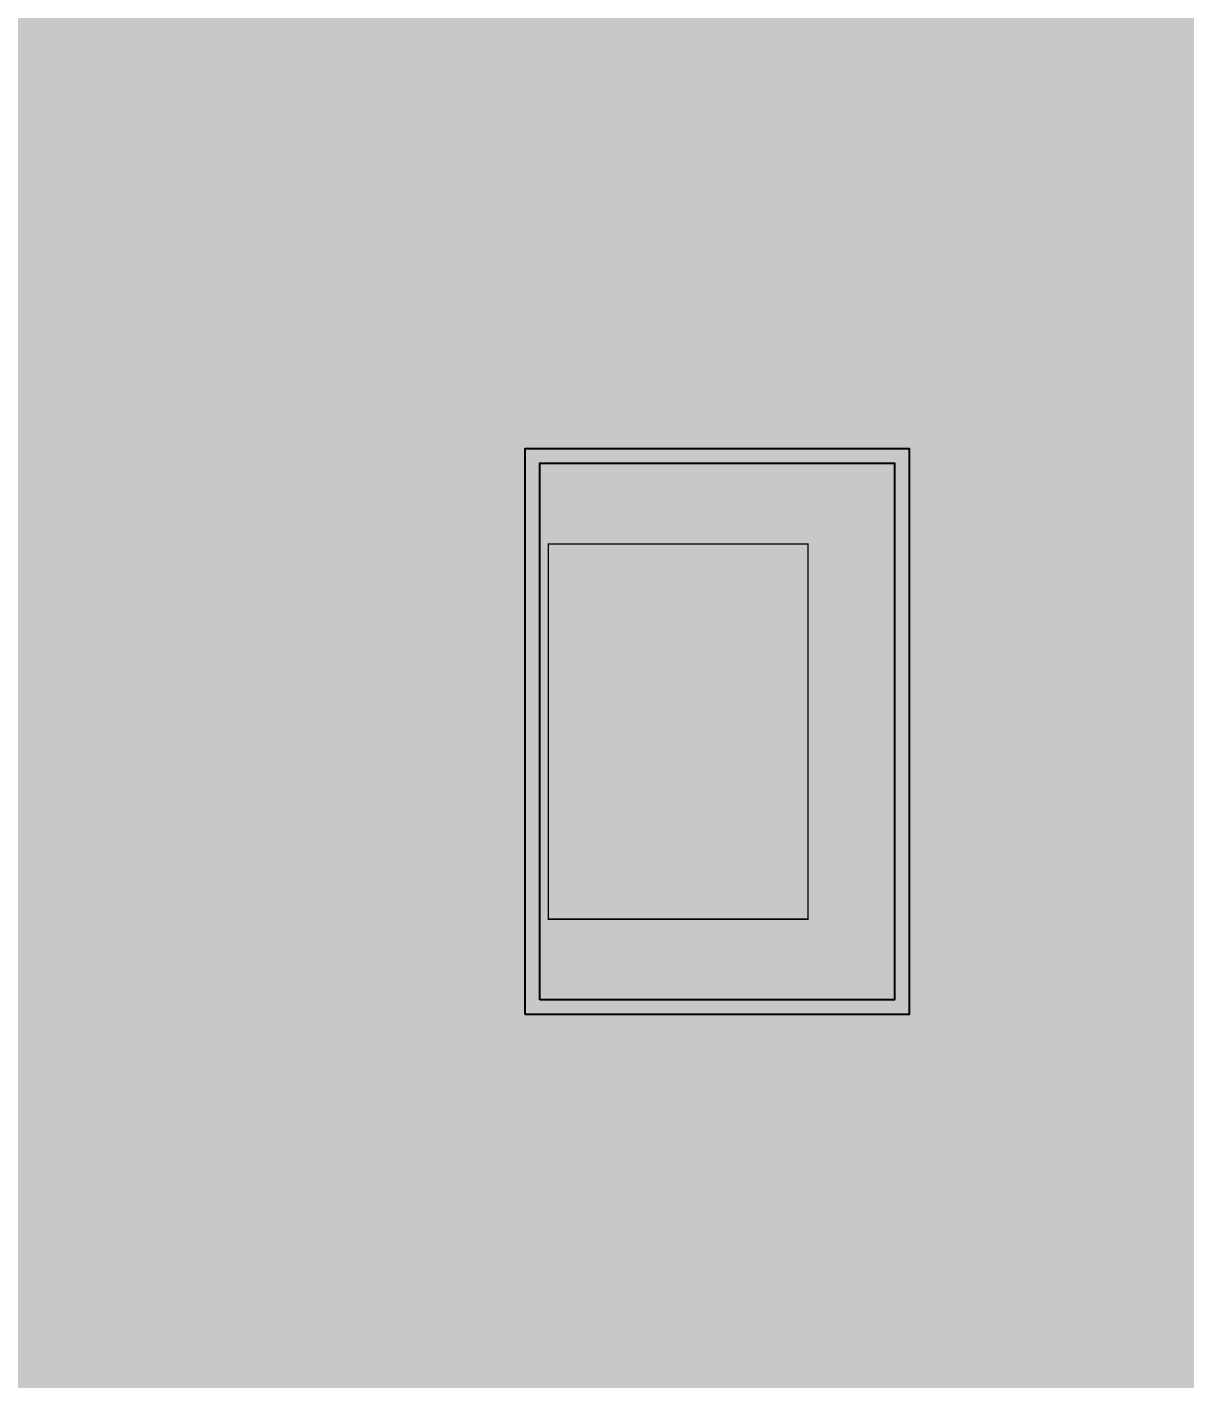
# Model space of a CAD drawing. Header units: millimetres. Extents: x -14.5 to 40, y -68.1 to 8.1.
# Drawn here: x 16.818 to 20.831, y -29.749 to -25.063 of the extents above; entities that cross this region are included whole.
import ezdxf

# ---------------------------------------------------------------- set-up
doc = ezdxf.new("R2010")
doc.units = ezdxf.units.MM
doc.header["$MEASUREMENT"] = 0
for name, color, linetype, true_color in [('Bottom-Layer', 7, 'Continuous', 0x0000ff), ('Bottom-Silkscreen-Layer', 7, 'Continuous', 0x66cc33), ('Component-Marking-Layer', 7, 'Continuous', 0x66ffcc), ('Component-Shape-Layer', 7, 'Continuous', 0x00cccc), ('Pin-Soldering-Layer', 7, 'Continuous', 0xcc9999), ('Top-Layer', 7, 'Continuous', 0xff0000), ('Top-Paste-Mask-Layer', 7, 'Continuous', 0x808080), ('Top-Silkscreen-Layer', 7, 'Continuous', 0xffff00), ('Top-Solder-Mask-Layer', 7, 'Continuous', 0x800080)]:
    doc.layers.add(name, color=color, linetype=linetype, true_color=true_color)

msp = doc.modelspace()

# ---------------------------------------------------------------- hatches: boundary and pattern name
at = {"layer": 'Bottom-Layer'}
msp.add_hatch(color=256, dxfattribs=at).paths.add_polyline_path([(0.7805, -0.4554), (20.5211, -0.4554), (20.2784, -0.6748), (20.1814, -0.9872), (20.2571, -1.3054), (20.4845, -1.5406), (20.8001, -1.6271), (21.1156, -1.5406), (21.343, -1.3054), (21.4187, -0.9872), (21.3217, -0.6748), (21.079, -0.4554), (39.1196, -0.4554), (39.3816, -0.6185), (39.5447, -0.8805), (39.5447, -6.2513), (38.7464, -5.4529), (38.6973, -5.4109), (38.6423, -5.3769), (38.9458, -5.0873), (39.1275, -4.7092), (39.1641, -4.2913), (39.0508, -3.8874), (38.8022, -3.5495), (38.4503, -3.3211), (38.0405, -3.2317), (37.6254, -3.2926), (37.2586, -3.4962), (36.9873, -3.8161), (36.8464, -4.2112), (36.854, -4.6306), (37.0092, -5.0204), (37.292, -5.3302), (34.9527, -5.3302), (35.2942, -5.0531), (35.5092, -4.6694), (35.5672, -4.2335), (35.4601, -3.8069), (35.2029, -3.4502), (34.832, -3.2137), (34.4001, -3.131), (33.9681, -3.2137), (33.5973, -3.4502), (33.3401, -3.8069), (33.2329, -4.2335), (33.2909, -4.6694), (33.5059, -5.0531), (33.8475, -5.3302), (33.7125, -5.3302), (33.435, -5.1532), (33.106, -5.1421), (32.8171, -5.2998), (32.6487, -5.5825), (32.6475, -5.9117), (32.814, -6.1956), (33.1017, -6.3554), (33.4307, -6.3466), (33.2691, -6.7042), (33.2349, -7.0952), (33.3321, -7.4754), (31.3336, -9.4739), (25.6112, -9.4739), (25.455, -9.1728), (25.1643, -8.998), (24.8252, -9.001), (24.5377, -9.181), (22.1737, -9.181), (14.6234, -1.6307), (14.5668, -1.3388), (14.3816, -1.1062), (14.1098, -0.9857), (13.8131, -1.0047), (13.5588, -1.1588), (13.4047, -1.413), (13.3858, -1.7097), (13.5063, -1.9816), (13.7389, -2.1668), (14.0308, -2.2233), (18.8648, -7.0573), (18.5727, -7.1098), (18.3385, -7.2921), (18.2162, -7.5625), (18.2338, -7.8588), (18.3872, -8.1128), (18.6412, -8.2662), (18.9375, -8.2838), (19.2079, -8.1615), (19.3902, -7.9273), (19.4427, -7.6352), (21.6813, -9.8739), (20.1666, -9.8739), (20.1234, -9.8307), (20.0457, -9.4972), (19.8037, -9.2548), (19.4703, -9.1767), (19.1459, -9.2862), (18.9281, -9.5505), (18.8826, -9.8899), (15.1963, -6.2037), (15.0604, -6.1129), (14.9, -6.081), (14.3625, -6.081), (14.1161, -5.9146), (13.8206, -5.881), (13.5432, -5.988), (13.3468, -6.2113), (13.276, -6.5), (13.3468, -6.7888), (13.5432, -7.012), (13.8206, -7.119), (14.1161, -7.0855), (14.3625, -6.9191), (14.7265, -6.9191), (16.8748, -9.0674), (16.6484, -9.3081), (16.5767, -9.6307), (15.0264, -11.181), (11.4624, -11.181), (11.1858, -11.0043), (10.8578, -10.9924), (10.5691, -11.1487), (10.5691, -7.1562), (10.6223, -6.853), (10.5241, -6.5612), (10.2984, -6.3519), (10, -6.276), (9.7017, -6.3519), (9.476, -6.5612), (9.3778, -6.853), (9.431, -7.1562), (9.431, -15.4), (9.4743, -15.6178), (9.5977, -15.8024), (10.1763, -16.381), (8.0624, -16.381), (7.816, -16.2146), (7.5206, -16.1811), (7.2432, -16.2881), (7.0468, -16.5113), (6.976, -16.8), (7.0468, -17.0888), (7.2432, -17.312), (7.5206, -17.419), (7.816, -17.3855), (8.0624, -17.2191), (10.0058, -17.2191), (9.8784, -17.5455), (9.947, -17.8891), (10.19, -18.1416), (10.5307, -18.2233), (11.4037, -19.0964), (11.5397, -19.1872), (11.7, -19.2191), (13.5, -19.2191), (13.6604, -19.1872), (13.7963, -19.0964), (19.8693, -13.0233), (20.1126, -12.9868), (20.3228, -12.859), (20.4674, -12.66), (30.681, -22.8736), (30.681, -39.9157), (30.4052, -40.1198), (30.279, -40.4389), (30.3406, -40.7764), (30.5713, -41.0304), (30.9014, -41.1241), (31.2311, -41.029), (31.2311, -57.0876), (31.0647, -57.3339), (31.0312, -57.6294), (31.1381, -57.9068), (31.3614, -58.1032), (31.6501, -58.174), (31.9389, -58.1032), (32.1621, -57.9068), (32.2691, -57.6294), (32.2356, -57.3339), (32.0692, -57.0876), (32.0692, -54.6609), (33.7268, -56.3186), (33.7838, -56.6114), (33.9702, -56.8443), (34.2433, -56.9641), (33.8844, -57.3231), (33.5477, -57.226), (33.2118, -57.3256), (32.9825, -57.5906), (32.9321, -57.9374), (33.0766, -58.2566), (33.3704, -58.4476), (33.7208, -58.4502), (34.0173, -58.2636), (34.1411, -58.223), (34.2464, -58.1463), (36.2464, -56.1463), (36.3372, -56.0104), (36.3691, -55.85), (36.3691, -54.05), (36.3372, -53.8896), (36.2464, -53.7537), (33.6191, -51.1265), (33.6191, -18.7585), (33.6693, -18.7664), (33.7201, -18.7691), (34.8811, -18.7691), (34.8811, -49.0376), (34.7146, -49.284), (34.6811, -49.5794), (34.7881, -49.8568), (35.0113, -50.0533), (35.3001, -50.1241), (35.5889, -50.0533), (35.8121, -49.8568), (35.9191, -49.5794), (35.8856, -49.284), (35.7191, -49.0376), (35.7191, -18.8736), (36.9317, -17.661), (37.0006, -18.0971), (37.2262, -18.4766), (37.5765, -18.7453), (38.0015, -18.8649), (38.4405, -18.8184), (38.831, -18.6124), (38.831, -44.9557), (38.5841, -44.8091), (38.2976, -44.7896), (38.0331, -44.9016), (37.8477, -45.1208), (37.7811, -45.4001), (37.8477, -45.6794), (38.0331, -45.8987), (38.2976, -46.0106), (38.5841, -45.9912), (38.831, -45.8446), (38.831, -49.5757), (38.4807, -49.926), (38.1888, -49.9825), (37.9562, -50.1677), (37.8357, -50.4395), (37.8547, -50.7362), (38.0088, -50.9905), (38.2631, -51.1446), (38.5598, -51.1636), (38.8316, -51.0431), (39.0168, -50.8105), (39.0733, -50.5186), (39.5447, -50.0472), (39.5447, -59.3196), (39.3816, -59.5816), (39.1196, -59.7447), (0.7805, -59.7447), (0.5185, -59.5816), (0.3554, -59.3197), (0.3554, -0.8805), (0.5185, -0.6185)])
at = {"layer": 'Bottom-Silkscreen-Layer'}
for points in [[(17.9619, -25.7986), (17.9619, -26.5162), (17.5064, -26.5162), (17.0508, -26.5162), (17.0508, -26.4048), (17.0508, -26.2934), (17.3622, -26.2934), (17.6735, -26.2934), (17.6735, -26.0935), (17.6735, -25.8936), (17.4114, -25.8936), (17.1492, -25.8936), (17.1492, -25.7822), (17.1492, -25.6708), (17.4114, -25.6708), (17.6735, -25.6708), (17.6735, -25.4873), (17.6735, -25.3037), (17.3622, -25.3037), (17.0508, -25.3037), (17.0508, -25.1923), (17.0508, -25.0809), (17.5064, -25.0809), (17.9619, -25.0809)], [(19.404, -25.1268), (19.404, -25.1727), (19.3878, -25.1727), (19.3717, -25.1727), (19.3698, -25.2366), (19.3679, -25.3005), (19.3532, -25.3026), (19.3384, -25.3047), (19.3384, -25.3527), (19.3384, -25.4007), (19.3221, -25.4161), (19.3059, -25.4315), (19.3057, -25.4823), (19.3056, -25.5331), (19.2892, -25.5331), (19.2729, -25.5331), (19.2729, -25.5859), (19.2729, -25.6386), (19.2565, -25.655), (19.2401, -25.6714), (19.2401, -25.7169), (19.2401, -25.7625), (19.2239, -25.7625), (19.2078, -25.7625), (19.2059, -25.8264), (19.204, -25.8903), (19.1893, -25.8924), (19.1745, -25.8945), (19.1745, -25.9432), (19.1745, -25.9919), (19.1584, -25.9919), (19.1422, -25.9919), (19.1404, -26.0558), (19.1385, -26.1197), (19.1237, -26.1218), (19.109, -26.1239), (19.109, -26.1719), (19.109, -26.2199), (19.0927, -26.2353), (19.0765, -26.2508), (19.0763, -26.3015), (19.0762, -26.3523), (19.0598, -26.3523), (19.0435, -26.3523), (19.0435, -26.4051), (19.0435, -26.4578), (19.0271, -26.4742), (19.0107, -26.4906), (19.0107, -26.5034), (19.0107, -26.5162), (18.8337, -26.5162), (18.6567, -26.5162), (18.6567, -26.5003), (18.6567, -26.4843), (18.642, -26.4822), (18.6272, -26.4801), (18.6254, -26.4167), (18.6235, -26.3532), (18.6057, -26.3511), (18.5879, -26.3491), (18.586, -26.3022), (18.5841, -26.2554), (18.5722, -26.2523), (18.5604, -26.2492), (18.5561, -26.2279), (18.5519, -26.2065), (18.5519, -26.1647), (18.5519, -26.123), (18.5394, -26.123), (18.527, -26.123), (18.5231, -26.1126), (18.5191, -26.1022), (18.5191, -26.0617), (18.5191, -26.0212), (18.5027, -26.0036), (18.4863, -25.9859), (18.4863, -25.9397), (18.4863, -25.8936), (18.474, -25.8936), (18.4616, -25.8936), (18.4577, -25.8788), (18.4537, -25.8641), (18.4536, -25.8138), (18.4535, -25.7634), (18.4388, -25.7613), (18.424, -25.7592), (18.4221, -25.7124), (18.4202, -25.6656), (18.4084, -25.6625), (18.3965, -25.6594), (18.3923, -25.638), (18.388, -25.6167), (18.388, -25.5754), (18.388, -25.534), (18.3732, -25.5319), (18.3585, -25.5298), (18.3566, -25.484), (18.3548, -25.4381), (18.3462, -25.4315), (18.3377, -25.425), (18.3301, -25.4107), (18.3224, -25.3964), (18.3224, -25.3501), (18.3224, -25.3037), (18.31, -25.3037), (18.2976, -25.3037), (18.2936, -25.2934), (18.2897, -25.283), (18.2897, -25.2425), (18.2897, -25.202), (18.2733, -25.1844), (18.2569, -25.1667), (18.2569, -25.1238), (18.2569, -25.0809), (18.4044, -25.0809), (18.5519, -25.0809), (18.5519, -25.1465), (18.5519, -25.212), (18.5682, -25.212), (18.5846, -25.212), (18.5846, -25.2633), (18.5846, -25.3146), (18.601, -25.33), (18.6174, -25.3454), (18.6174, -25.3918), (18.6174, -25.4383), (18.6321, -25.4447), (18.6469, -25.4512), (18.6488, -25.5114), (18.6507, -25.5716), (18.6652, -25.5737), (18.6797, -25.5757), (18.6815, -25.6396), (18.6834, -25.7035), (18.6996, -25.7035), (18.7157, -25.7035), (18.7157, -25.7691), (18.7157, -25.8346), (18.7321, -25.8346), (18.7485, -25.8346), (18.7485, -25.8859), (18.7485, -25.9372), (18.7649, -25.9526), (18.7813, -25.968), (18.7813, -26.0144), (18.7813, -26.0609), (18.796, -26.0673), (18.8108, -26.0738), (18.8141, -26.1361), (18.8174, -26.1983), (18.8206, -26.1819), (18.8239, -26.1656), (18.8386, -26.1635), (18.8534, -26.1614), (18.8534, -26.1063), (18.8534, -26.0512), (18.8698, -26.0404), (18.8861, -26.0297), (18.8861, -25.9813), (18.8861, -25.9329), (18.9025, -25.9329), (18.9189, -25.9329), (18.9189, -25.8674), (18.9189, -25.8018), (18.9353, -25.8018), (18.9517, -25.8018), (18.9517, -25.7363), (18.9517, -25.6708), (18.9678, -25.6708), (18.984, -25.6708), (18.9859, -25.6069), (18.9877, -25.543), (19.0025, -25.5409), (19.0172, -25.5388), (19.0172, -25.4837), (19.0172, -25.4286), (19.0336, -25.4178), (19.05, -25.4071), (19.05, -25.3594), (19.05, -25.3117), (19.0663, -25.2962), (19.0826, -25.2808), (19.0827, -25.23), (19.0828, -25.1792), (19.0992, -25.1792), (19.1156, -25.1792), (19.1156, -25.1301), (19.1156, -25.0809), (19.2598, -25.0809), (19.404, -25.0809)], [(20.551, -25.1923), (20.551, -25.3037), (20.3871, -25.3037), (20.2233, -25.3037), (20.2233, -25.7986), (20.2233, -26.2934), (20.4035, -26.2934), (20.5838, -26.2934), (20.5838, -26.4048), (20.5838, -26.5162), (20.0791, -26.5162), (19.5744, -26.5162), (19.5744, -26.4048), (19.5744, -26.2934), (19.7546, -26.2934), (19.9349, -26.2934), (19.9349, -25.7986), (19.9349, -25.3037), (19.771, -25.3037), (19.6071, -25.3037), (19.6071, -25.1923), (19.6071, -25.0809), (20.0791, -25.0809), (20.551, -25.0809)], [(16.8791, -27.7139), (16.8772, -27.7581), (16.8624, -27.7602), (16.8477, -27.7623), (16.8477, -27.811), (16.8477, -27.8597), (16.8315, -27.8597), (16.8154, -27.8597), (16.8135, -27.9236), (16.8116, -27.9875), (16.7969, -27.9896), (16.7821, -27.9917), (16.7821, -28.0397), (16.7821, -28.0877), (16.7658, -28.1031), (16.7496, -28.1186), (16.7495, -28.1694), (16.7493, -28.2201), (16.733, -28.2201), (16.7166, -28.2201), (16.7166, -28.2729), (16.7166, -28.3256), (16.7002, -28.342), (16.6838, -28.3584), (16.6838, -28.4039), (16.6838, -28.4495), (16.6676, -28.4495), (16.6515, -28.4495), (16.6496, -28.5134), (16.6477, -28.5773), (16.633, -28.5794), (16.6182, -28.5815), (16.6182, -28.6302), (16.6182, -28.6789), (16.6021, -28.6789), (16.5859, -28.6789), (16.5841, -28.7428), (16.5822, -28.8067), (16.5674, -28.8088), (16.5527, -28.8109), (16.5527, -28.8596), (16.5527, -28.9083), (16.5363, -28.9083), (16.5199, -28.9083), (16.5199, -28.9738), (16.5199, -29.0394), (16.5035, -29.0394), (16.4872, -29.0394), (16.4872, -29.0721), (16.4872, -29.1049), (16.3102, -29.1049), (16.1332, -29.1049), (16.1332, -29.0885), (16.1332, -29.0721), (16.1168, -29.0721), (16.1004, -29.0721), (16.1004, -29.0066), (16.1004, -28.9411), (16.084, -28.9411), (16.0677, -28.9411), (16.0677, -28.8924), (16.0677, -28.8437), (16.0529, -28.8416), (16.0382, -28.8395), (16.0363, -28.7756), (16.0344, -28.7117), (16.0183, -28.7117), (16.0021, -28.7117), (16.0021, -28.6625), (16.0021, -28.6134), (15.996, -28.6134), (15.9899, -28.6134), (15.9796, -28.6031), (15.9693, -28.5928), (15.9693, -28.5375), (15.9693, -28.4823), (15.953, -28.4823), (15.9366, -28.4823), (15.9366, -28.4168), (15.9366, -28.3512), (15.9202, -28.3512), (15.9038, -28.3512), (15.9038, -28.3025), (15.9038, -28.2538), (15.889, -28.2517), (15.8743, -28.2496), (15.8724, -28.1857), (15.8705, -28.1218), (15.8544, -28.1218), (15.8382, -28.1218), (15.8382, -28.0731), (15.8382, -28.0244), (15.8235, -28.0224), (15.8088, -28.0203), (15.8069, -27.9564), (15.805, -27.8925), (15.7889, -27.8925), (15.7727, -27.8925), (15.7727, -27.8436), (15.7727, -27.7948), (15.7563, -27.7784), (15.7399, -27.762), (15.7399, -27.7158), (15.7399, -27.6696), (15.8841, -27.6696), (16.0283, -27.6696), (16.0283, -27.7352), (16.0283, -27.8007), (16.0447, -27.8007), (16.0611, -27.8007), (16.0611, -27.8662), (16.0611, -27.9318), (16.0775, -27.9318), (16.0939, -27.9318), (16.0939, -27.9785), (16.0939, -28.0253), (16.1103, -28.0405), (16.1266, -28.0557), (16.1266, -28.1069), (16.1266, -28.1581), (16.1414, -28.1645), (16.1561, -28.171), (16.158, -28.2312), (16.1599, -28.2914), (16.1744, -28.2935), (16.1889, -28.2955), (16.1908, -28.3594), (16.1927, -28.4233), (16.2088, -28.4233), (16.225, -28.4233), (16.225, -28.4888), (16.225, -28.5544), (16.2414, -28.5544), (16.2577, -28.5544), (16.2577, -28.6057), (16.2577, -28.657), (16.2741, -28.6724), (16.2905, -28.6877), (16.2915, -28.7374), (16.2925, -28.787), (16.2952, -28.769), (16.2979, -28.751), (16.3139, -28.751), (16.3298, -28.751), (16.3298, -28.6855), (16.3298, -28.6199), (16.346, -28.6199), (16.3621, -28.6199), (16.364, -28.556), (16.3659, -28.4921), (16.3806, -28.49), (16.3954, -28.4879), (16.3954, -28.4328), (16.3954, -28.3777), (16.4118, -28.367), (16.4282, -28.3563), (16.4282, -28.3086), (16.4282, -28.2608), (16.4444, -28.2454), (16.4607, -28.23), (16.4608, -28.1792), (16.4609, -28.1284), (16.4773, -28.1284), (16.4937, -28.1284), (16.4937, -28.0629), (16.4937, -27.9973), (16.5101, -27.9973), (16.5265, -27.9973), (16.5265, -27.9318), (16.5265, -27.8662), (16.5426, -27.8662), (16.5588, -27.8662), (16.5607, -27.8023), (16.5625, -27.7384), (16.5773, -27.7364), (16.592, -27.7343), (16.592, -27.7019), (16.592, -27.6696), (16.7365, -27.6696), (16.881, -27.6696)], [(17.6998, -27.686), (17.6998, -27.7024), (17.7161, -27.7024), (17.7325, -27.7024), (17.7325, -27.7511), (17.7325, -27.7998), (17.7473, -27.8019), (17.762, -27.804), (17.7639, -27.8578), (17.7658, -27.9116), (17.7819, -27.9243), (17.7981, -27.9369), (17.7981, -27.9835), (17.7981, -28.0301), (17.8145, -28.0301), (17.8308, -28.0301), (17.8308, -28.0792), (17.8308, -28.1284), (17.8369, -28.1284), (17.843, -28.1284), (17.8533, -28.1387), (17.8636, -28.149), (17.8636, -28.2042), (17.8636, -28.2595), (17.88, -28.2595), (17.8964, -28.2595), (17.8964, -28.3071), (17.8964, -28.3547), (17.9111, -28.3611), (17.9259, -28.3676), (17.9278, -28.4282), (17.9297, -28.4888), (17.9458, -28.4888), (17.9619, -28.4888), (17.9619, -28.5375), (17.9619, -28.5862), (17.9767, -28.5883), (17.9914, -28.5904), (17.9933, -28.6543), (17.9952, -28.7182), (18.0113, -28.7182), (18.0275, -28.7182), (18.0275, -28.7674), (18.0275, -28.8165), (18.0439, -28.8165), (18.0603, -28.8165), (18.0603, -28.8657), (18.0603, -28.9148), (18.0663, -28.9148), (18.0724, -28.9148), (18.0827, -28.9251), (18.093, -28.9354), (18.093, -28.9902), (18.093, -29.045), (18.1078, -29.0471), (18.1225, -29.0492), (18.1225, -29.0754), (18.1225, -29.1016), (17.9783, -29.1016), (17.8341, -29.1016), (17.8322, -29.0545), (17.8303, -29.0074), (17.8158, -29.0054), (17.8014, -29.0033), (17.7994, -28.9576), (17.7974, -28.9119), (17.7846, -28.9), (17.7719, -28.8881), (17.7719, -28.8327), (17.7719, -28.7772), (17.7555, -28.7772), (17.7391, -28.7772), (17.7391, -28.7608), (17.7391, -28.7444), (17.5228, -28.7444), (17.3065, -28.7444), (17.3065, -28.7765), (17.3065, -28.8086), (17.2902, -28.824), (17.2739, -28.8395), (17.2738, -28.8903), (17.2737, -28.9411), (17.2573, -28.9411), (17.2409, -28.9411), (17.2409, -28.9938), (17.2409, -29.0465), (17.2245, -29.0629), (17.2082, -29.0793), (17.2082, -29.0921), (17.2082, -29.1049), (17.0803, -29.1049), (16.9525, -29.1049), (16.9525, -29.0263), (16.9525, -28.9476), (16.9689, -28.9476), (16.9853, -28.9476), (16.9853, -28.901), (16.9853, -28.8545), (17.0014, -28.8418), (17.0176, -28.8291), (17.0195, -28.7753), (17.0214, -28.7215), (17.0361, -28.7194), (17.0508, -28.7173), (17.0508, -28.6686), (17.0508, -28.6199), (17.0672, -28.6199), (17.0836, -28.6199), (17.0836, -28.5578), (17.0836, -28.4957), (17.1, -28.4915), (17.1164, -28.4874), (17.1164, -28.439), (17.1164, -28.3905), (17.1328, -28.3905), (17.1492, -28.3905), (17.1492, -28.341), (17.1492, -28.2914), (17.156, -28.2787), (17.1627, -28.266), (17.1723, -28.266), (17.1819, -28.266), (17.1819, -28.2136), (17.1819, -28.1612), (17.1983, -28.1612), (17.2147, -28.1612), (17.2147, -28.1146), (17.2147, -28.068), (17.2308, -28.0553), (17.247, -28.0427), (17.2489, -27.9889), (17.2508, -27.9351), (17.2655, -27.933), (17.2803, -27.9309), (17.2803, -27.8822), (17.2803, -27.8335), (17.2964, -27.8335), (17.3125, -27.8335), (17.3144, -27.7729), (17.3163, -27.7122), (17.3311, -27.7058), (17.3458, -27.6993), (17.3458, -27.6845), (17.3458, -27.6696), (17.5228, -27.6696), (17.6998, -27.6696)], [(19.3712, -28.3873), (19.3712, -29.1049), (19.2434, -29.1049), (19.1156, -29.1049), (19.1156, -28.8264), (19.1156, -28.5478), (19.014, -28.5478), (18.9124, -28.5478), (18.9124, -28.5806), (18.9124, -28.6134), (18.896, -28.6134), (18.8796, -28.6134), (18.8796, -28.6461), (18.8796, -28.6789), (18.8632, -28.6789), (18.8468, -28.6789), (18.8468, -28.7117), (18.8468, -28.7444), (18.8308, -28.7444), (18.8148, -28.7444), (18.8128, -28.7756), (18.8108, -28.8067), (18.796, -28.8088), (18.7813, -28.8109), (18.7813, -28.8329), (18.7813, -28.8549), (18.771, -28.8652), (18.7607, -28.8755), (18.7546, -28.8755), (18.7485, -28.8755), (18.7485, -28.8922), (18.7485, -28.9089), (18.7321, -28.9253), (18.7157, -28.9416), (18.7157, -28.9577), (18.7157, -28.9738), (18.6993, -28.9738), (18.6829, -28.9738), (18.6829, -29.0066), (18.6829, -29.0394), (18.6666, -29.0394), (18.6502, -29.0394), (18.6502, -29.0721), (18.6502, -29.1049), (18.4903, -29.1049), (18.3304, -29.1049), (18.3267, -29.09), (18.3229, -29.075), (18.3267, -29.0605), (18.3305, -29.0459), (18.3429, -29.0459), (18.3552, -29.0459), (18.3552, -29.0235), (18.3552, -29.0011), (18.3592, -28.9907), (18.3632, -28.9804), (18.3756, -28.9804), (18.388, -28.9804), (18.388, -28.9644), (18.388, -28.9485), (18.3944, -28.9316), (18.4008, -28.9148), (18.4108, -28.9148), (18.4208, -28.9148), (18.4208, -28.9013), (18.4208, -28.8878), (18.4283, -28.8734), (18.4358, -28.8591), (18.4447, -28.8539), (18.4535, -28.8486), (18.4535, -28.8326), (18.4535, -28.8165), (18.4696, -28.8165), (18.4856, -28.8165), (18.4876, -28.7854), (18.4896, -28.7543), (18.504, -28.7522), (18.5184, -28.7502), (18.5204, -28.7195), (18.5224, -28.6887), (18.5371, -28.6866), (18.5519, -28.6845), (18.5519, -28.667), (18.552, -28.6494), (18.556, -28.6347), (18.5599, -28.6199), (18.5712, -28.6199), (18.5824, -28.6199), (18.5884, -28.5888), (18.5945, -28.5577), (18.6092, -28.5556), (18.624, -28.5535), (18.624, -28.5375), (18.624, -28.5216), (18.6403, -28.5216), (18.6567, -28.5216), (18.6567, -28.502), (18.6567, -28.4823), (18.6207, -28.4823), (18.5846, -28.4823), (18.5846, -28.4659), (18.5846, -28.4495), (18.5553, -28.4495), (18.5259, -28.4495), (18.5218, -28.4331), (18.5177, -28.4168), (18.502, -28.4168), (18.4863, -28.4168), (18.4863, -28.4008), (18.4863, -28.3849), (18.4716, -28.3828), (18.4568, -28.3807), (18.4548, -28.3496), (18.4528, -28.3185), (18.4368, -28.3185), (18.4208, -28.3185), (18.4208, -28.2861), (18.4208, -28.2538), (18.406, -28.2517), (18.3913, -28.2496), (18.3894, -28.1055), (18.3876, -27.9613), (18.3912, -27.9465), (18.3948, -27.9318), (18.4078, -27.9318), (18.4208, -27.9318), (18.4208, -27.899), (18.4208, -27.8662), (18.4371, -27.8662), (18.4535, -27.8662), (18.4535, -27.8438), (18.4535, -27.8214), (18.4575, -27.8111), (18.4615, -27.8007), (18.4734, -27.8007), (18.4854, -27.8007), (18.4875, -27.786), (18.4896, -27.7712), (18.5043, -27.7691), (18.5191, -27.767), (18.5231, -27.7511), (18.5271, -27.7352), (18.5558, -27.7352), (18.5846, -27.7352), (18.5846, -27.7188), (18.5846, -27.7024), (18.6207, -27.7024), (18.6567, -27.7024), (18.6567, -27.686), (18.6567, -27.6696), (19.014, -27.6696), (19.3712, -27.6696)], [(20.8132, -27.781), (20.8132, -27.8925), (20.6002, -27.8925), (20.3871, -27.8925), (20.3871, -28.4988), (20.3871, -29.1052), (20.2446, -29.1034), (20.102, -29.1016), (20.1003, -28.497), (20.0987, -27.8925), (19.9021, -27.8925), (19.7055, -27.8925), (19.7055, -27.781), (19.7055, -27.6696), (20.2593, -27.6696), (20.8132, -27.6696)], [(18.814, -27.9088), (18.814, -27.9252), (18.7813, -27.9252), (18.7485, -27.9252), (18.7485, -27.9416), (18.7485, -27.958), (18.7321, -27.958), (18.7157, -27.958), (18.7157, -27.9744), (18.7157, -27.9908), (18.6996, -27.9908), (18.6835, -27.9908), (18.6816, -28.0383), (18.6797, -28.0858), (18.6649, -28.0879), (18.6502, -28.09), (18.6502, -28.0925), (18.6502, -28.095), (18.6666, -28.1114), (18.6829, -28.1278), (18.6829, -28.1593), (18.6829, -28.1908), (18.6977, -28.1973), (18.7124, -28.2038), (18.7145, -28.2316), (18.7165, -28.2595), (18.7489, -28.2595), (18.7813, -28.2595), (18.7813, -28.2759), (18.7813, -28.2922), (18.9484, -28.2922), (19.1156, -28.2922), (19.1156, -28.0923), (19.1156, -27.8925), (18.9648, -27.8925), (18.814, -27.8925)], [(17.5176, -27.9896), (17.5031, -27.9917), (17.5031, -28.0439), (17.5031, -28.0962), (17.4867, -28.1126), (17.4703, -28.129), (17.4703, -28.1746), (17.4703, -28.2201), (17.4542, -28.2201), (17.438, -28.2201), (17.4362, -28.284), (17.4343, -28.3479), (17.4195, -28.35), (17.4048, -28.3521), (17.4048, -28.4001), (17.4048, -28.4481), (17.3885, -28.4636), (17.3723, -28.479), (17.3721, -28.4839), (17.372, -28.4888), (17.5228, -28.4888), (17.6735, -28.4888), (17.6735, -28.4528), (17.6735, -28.4168), (17.6572, -28.4168), (17.6408, -28.4168), (17.6408, -28.3681), (17.6408, -28.3194), (17.626, -28.3173), (17.6113, -28.3152), (17.6094, -28.2513), (17.6075, -28.1874), (17.5914, -28.1874), (17.5752, -28.1874), (17.5752, -28.1382), (17.5752, -28.0891), (17.5691, -28.0891), (17.563, -28.0891), (17.5527, -28.0788), (17.5424, -28.0685), (17.5418, -28.0116), (17.5411, -27.9547), (17.5366, -27.9711), (17.5321, -27.9875)]]:
    msp.add_hatch(color=256, dxfattribs=at).paths.add_polyline_path(points)
at = {"layer": 'Component-Marking-Layer'}
msp.add_hatch(color=256, dxfattribs=at).paths.add_polyline_path([(19.4652, -26.04, 1), (19.5851, -26.04, 1)])
msp.add_hatch(color=256, dxfattribs=at).paths.add_polyline_path([(19.4652, -26.04, 1), (19.5851, -26.04, 1)])
at = {"layer": 'Pin-Soldering-Layer'}
msp.add_hatch(color=256, dxfattribs=at).paths.add_polyline_path([(19.525, -26.855), (19.525, -28.1551), (18.625, -28.1551), (18.625, -26.855)])
msp.add_hatch(color=256, dxfattribs=at).paths.add_polyline_path([(19.525, -26.855), (19.525, -28.1551), (18.625, -28.1551), (18.625, -26.855)])
at = {"layer": 'Top-Layer'}
for points in [[(20.6191, -20.4001), (20.5872, -20.2397), (20.4964, -20.1038), (20.2726, -19.88), (20.9014, -20.0502), (21.5527, -20.0427), (22.1775, -19.8581), (22.7283, -19.5103), (23.1635, -19.0256), (23.4503, -18.4407), (23.567, -17.7998), (23.5047, -17.1514), (23.2681, -16.5445), (22.8752, -16.0249), (22.3556, -15.632), (21.7487, -15.3954), (21.1003, -15.3331), (20.4594, -15.4498), (19.8745, -15.7366), (19.3898, -16.1718), (19.042, -16.7226), (18.8574, -17.3474), (18.8499, -17.9987), (19.0201, -18.6275), (18.6191, -18.2265), (18.6191, -13.7511), (19.3566, -13.7511), (19.5822, -13.6576), (19.6757, -13.432), (19.6757, -12.9824), (19.9206, -13.0237), (20.1623, -12.9663), (20.3624, -12.8191), (20.7999, -12.8191), (20.9603, -12.7872), (21.0962, -12.6964), (22.4736, -11.319), (22.6, -11.319), (22.7061, -11.3008), (22.8001, -11.2485), (22.894, -11.3008), (23.0001, -11.319), (23.4001, -11.319), (23.5061, -11.3009), (23.6, -11.2486), (23.6254, -11.267), (23.6524, -11.2828), (23.3687, -11.3771), (23.1623, -11.5935), (23.0813, -11.8813), (23.1447, -12.1735), (23.3377, -12.4019), (23.6152, -12.5132), (23.9125, -12.4815), (24.1602, -12.3141), (24.3006, -12.0501), (24.3009, -11.7511), (24.161, -11.4868), (23.9136, -11.319), (24.2, -11.319), (24.2948, -11.3046), (24.381, -11.2626), (24.381, -25.7292), (24.4129, -25.8895), (24.5037, -26.0255), (25.6419, -27.1636), (25.6419, -28.4351), (25.7354, -28.6607), (25.961, -28.7541), (26.1569, -28.7541), (26.1569, -28.854), (26.1888, -29.0143), (26.2797, -29.1503), (27.2264, -30.097), (26.788, -30.097), (26.5624, -30.1905), (26.469, -30.4161), (26.469, -31.3161), (26.5624, -31.5417), (26.788, -31.6351), (27.588, -31.6351), (27.7713, -31.5772), (27.888, -31.4246), (28.0048, -31.5772), (28.1881, -31.6351), (28.9881, -31.6351), (29.2137, -31.5417), (29.3071, -31.3161), (29.3071, -30.4161), (29.2137, -30.1905), (28.9881, -30.097), (28.4116, -30.097), (27.0687, -28.7541), (27.191, -28.7541), (27.4166, -28.6607), (27.51, -28.4351), (27.51, -26.5751), (27.4166, -26.3495), (27.191, -26.256), (26.5692, -26.256), (26.6133, -26.1159), (26.6234, -25.9694), (33.8237, -18.7691), (35.0801, -18.7691), (35.3246, -18.7036), (35.5036, -18.5246), (35.5691, -18.28), (35.5691, -16.92), (35.5677, -16.8829), (35.5635, -16.8459), (35.6762, -16.9004), (35.8001, -16.9191), (37.2302, -16.9191), (37.0113, -17.2743), (36.9312, -17.6837), (36.9999, -18.0952), (37.2087, -18.4564), (37.5311, -18.7212), (37.5311, -29.4706), (29.1243, -38.0616), (29.0758, -37.9962), (29.0191, -37.9377), (29.0191, -36.0001), (28.9872, -35.8397), (28.8964, -35.7038), (21.9467, -28.7541), (22.8211, -28.7541), (23.0467, -28.6607), (23.1402, -28.4351), (23.1402, -26.5751), (23.0467, -26.3495), (22.8211, -26.256), (21.5911, -26.256), (21.3655, -26.3495), (21.2721, -26.5751), (21.2721, -28.0795), (20.6191, -27.4265)], [(16.2191, -17.4), (16.1872, -17.2397), (16.0964, -17.1037), (14.9277, -15.9351), (15.3915, -15.9351), (15.6171, -15.8416), (15.7106, -15.616), (15.7106, -14.752), (15.6227, -14.5321), (15.4073, -14.4334), (15.4073, -13.8414), (15.4398, -13.8414), (15.6654, -13.7479), (15.7588, -13.5223), (15.7588, -13.4914), (16.73, -13.4914), (16.8399, -13.6777), (17.0434, -13.7511), (17.781, -13.7511), (17.781, -18.4001), (17.8129, -18.5605), (17.9038, -18.6964), (19.781, -20.5737), (19.781, -23.9121), (19.4646, -23.7844), (19.1286, -23.8437), (18.8751, -24.0721), (18.781, -24.4001), (18.8751, -24.7281), (19.1286, -24.9564), (19.4646, -25.0157), (19.781, -24.888), (19.781, -26.256), (18.595, -26.256), (18.3694, -26.3495), (18.2759, -26.5751), (18.2759, -28.4351), (18.3694, -28.6607), (18.595, -28.7541), (19.0163, -28.7541), (20.1522, -29.89), (19.0338, -29.89), (18.8083, -29.9834), (18.7148, -30.209), (18.7148, -31.1222), (16.2191, -28.6265)], [(18.595, -28.4351), (18.595, -26.5751), (19.8249, -26.5751), (19.8249, -28.4351)]]:
    msp.add_hatch(color=256, dxfattribs=at).paths.add_polyline_path(points)
at = {"layer": 'Top-Paste-Mask-Layer'}
msp.add_hatch(color=256, dxfattribs=at).paths.add_polyline_path([(18.595, -28.4351), (18.595, -26.5751), (19.8249, -26.5751), (19.8249, -28.4351)])
at = {"layer": 'Top-Solder-Mask-Layer'}
msp.add_hatch(color=256, dxfattribs=at).paths.add_polyline_path([(18.5442, -28.4859), (18.5442, -26.5243), (19.8757, -26.5243), (19.8757, -28.4859)])

# ---------------------------------------------------------------- linework, layer by layer
at = {"layer": 'Bottom-Silkscreen-Layer', "const_width": 0.254}
for points in [[(17.6723, -23.4343), (17.6711, -22.9411), (17.6687, -22.9755)], [(17.2094, -22.9854), (17.2106, -23.4785), (17.213, -23.4441)], [(21.0754, -26.5162), (20.9115, -26.5162), (20.9115, -25.7986), (20.9115, -25.0809), (21.0262, -25.0809)], [(16.592, -27.6696), (16.7365, -27.6696), (16.881, -27.6696), (16.8791, -27.7139), (16.8772, -27.7581), (16.8624, -27.7602), (16.8477, -27.7623), (16.8477, -27.811), (16.8477, -27.8597), (16.8315, -27.8597), (16.8154, -27.8597), (16.8135, -27.9236), (16.8116, -27.9875), (16.7969, -27.9896), (16.7821, -27.9917), (16.7821, -28.0397), (16.7821, -28.0877), (16.7658, -28.1031), (16.7496, -28.1186), (16.7495, -28.1694), (16.7493, -28.2201), (16.733, -28.2201), (16.7166, -28.2201), (16.7166, -28.2729), (16.7166, -28.3256), (16.7002, -28.342), (16.6838, -28.3584)]]:
    msp.add_lwpolyline(points, dxfattribs=at)
for points in [[(17.9619, -25.7986), (17.9619, -26.5162), (17.5064, -26.5162), (17.0508, -26.5162), (17.0508, -26.4048), (17.0508, -26.2934), (17.3622, -26.2934), (17.6735, -26.2934), (17.6735, -26.0935), (17.6735, -25.8936), (17.4114, -25.8936), (17.1492, -25.8936), (17.1492, -25.7822), (17.1492, -25.6708), (17.4114, -25.6708), (17.6735, -25.6708), (17.6735, -25.4873), (17.6735, -25.3037), (17.3622, -25.3037), (17.0508, -25.3037), (17.0508, -25.1923), (17.0508, -25.0809), (17.5064, -25.0809), (17.9619, -25.0809)], [(19.404, -25.1268), (19.404, -25.1727), (19.3878, -25.1727), (19.3717, -25.1727), (19.3698, -25.2366), (19.3679, -25.3005), (19.3532, -25.3026), (19.3384, -25.3047), (19.3384, -25.3527), (19.3384, -25.4007), (19.3221, -25.4161), (19.3059, -25.4315), (19.3057, -25.4823), (19.3056, -25.5331), (19.2892, -25.5331), (19.2729, -25.5331), (19.2729, -25.5859), (19.2729, -25.6386), (19.2565, -25.655), (19.2401, -25.6714), (19.2401, -25.7169), (19.2401, -25.7625), (19.2239, -25.7625), (19.2078, -25.7625), (19.2059, -25.8264), (19.204, -25.8903), (19.1893, -25.8924), (19.1745, -25.8945), (19.1745, -25.9432), (19.1745, -25.9919), (19.1584, -25.9919), (19.1422, -25.9919), (19.1404, -26.0558), (19.1385, -26.1197), (19.1237, -26.1218), (19.109, -26.1239), (19.109, -26.1719), (19.109, -26.2199), (19.0927, -26.2353), (19.0765, -26.2508), (19.0763, -26.3015), (19.0762, -26.3523), (19.0598, -26.3523), (19.0435, -26.3523), (19.0435, -26.4051), (19.0435, -26.4578), (19.0271, -26.4742), (19.0107, -26.4906), (19.0107, -26.5034), (19.0107, -26.5162), (18.8337, -26.5162), (18.6567, -26.5162), (18.6567, -26.5003), (18.6567, -26.4843), (18.642, -26.4822), (18.6272, -26.4801), (18.6254, -26.4167), (18.6235, -26.3532), (18.6057, -26.3511), (18.5879, -26.3491), (18.586, -26.3022), (18.5841, -26.2554), (18.5722, -26.2523), (18.5604, -26.2492), (18.5561, -26.2279), (18.5519, -26.2065), (18.5519, -26.1647), (18.5519, -26.123), (18.5394, -26.123), (18.527, -26.123), (18.5231, -26.1126), (18.5191, -26.1022), (18.5191, -26.0617), (18.5191, -26.0212), (18.5027, -26.0036), (18.4863, -25.9859), (18.4863, -25.9397), (18.4863, -25.8936), (18.474, -25.8936), (18.4616, -25.8936), (18.4577, -25.8788), (18.4537, -25.8641), (18.4536, -25.8138), (18.4535, -25.7634), (18.4388, -25.7613), (18.424, -25.7592), (18.4221, -25.7124), (18.4202, -25.6656), (18.4084, -25.6625), (18.3965, -25.6594), (18.3923, -25.638), (18.388, -25.6167), (18.388, -25.5754), (18.388, -25.534), (18.3732, -25.5319), (18.3585, -25.5298), (18.3566, -25.484), (18.3548, -25.4381), (18.3462, -25.4315), (18.3377, -25.425), (18.3301, -25.4107), (18.3224, -25.3964), (18.3224, -25.3501), (18.3224, -25.3037), (18.31, -25.3037), (18.2976, -25.3037), (18.2936, -25.2934), (18.2897, -25.283), (18.2897, -25.2425), (18.2897, -25.202), (18.2733, -25.1844), (18.2569, -25.1667), (18.2569, -25.1238), (18.2569, -25.0809), (18.4044, -25.0809), (18.5519, -25.0809), (18.5519, -25.1465), (18.5519, -25.212), (18.5682, -25.212), (18.5846, -25.212), (18.5846, -25.2633), (18.5846, -25.3146), (18.601, -25.33), (18.6174, -25.3454), (18.6174, -25.3918), (18.6174, -25.4383), (18.6321, -25.4447), (18.6469, -25.4512), (18.6488, -25.5114), (18.6507, -25.5716), (18.6652, -25.5737), (18.6797, -25.5757), (18.6815, -25.6396), (18.6834, -25.7035), (18.6996, -25.7035), (18.7157, -25.7035), (18.7157, -25.7691), (18.7157, -25.8346), (18.7321, -25.8346), (18.7485, -25.8346), (18.7485, -25.8859), (18.7485, -25.9372), (18.7649, -25.9526), (18.7813, -25.968), (18.7813, -26.0144), (18.7813, -26.0609), (18.796, -26.0673), (18.8108, -26.0738), (18.8141, -26.1361), (18.8174, -26.1983), (18.8206, -26.1819), (18.8239, -26.1656), (18.8386, -26.1635), (18.8534, -26.1614), (18.8534, -26.1063), (18.8534, -26.0512), (18.8698, -26.0404), (18.8861, -26.0297), (18.8861, -25.9813), (18.8861, -25.9329), (18.9025, -25.9329), (18.9189, -25.9329), (18.9189, -25.8674), (18.9189, -25.8018), (18.9353, -25.8018), (18.9517, -25.8018), (18.9517, -25.7363), (18.9517, -25.6708), (18.9678, -25.6708), (18.984, -25.6708), (18.9859, -25.6069), (18.9877, -25.543), (19.0025, -25.5409), (19.0172, -25.5388), (19.0172, -25.4837), (19.0172, -25.4286), (19.0336, -25.4178), (19.05, -25.4071), (19.05, -25.3594), (19.05, -25.3117), (19.0663, -25.2962), (19.0826, -25.2808), (19.0827, -25.23), (19.0828, -25.1792), (19.0992, -25.1792), (19.1156, -25.1792), (19.1156, -25.1301), (19.1156, -25.0809), (19.2598, -25.0809), (19.404, -25.0809)], [(20.551, -25.1923), (20.551, -25.3037), (20.3871, -25.3037), (20.2233, -25.3037), (20.2233, -25.7986), (20.2233, -26.2934), (20.4035, -26.2934), (20.5838, -26.2934), (20.5838, -26.4048), (20.5838, -26.5162), (20.0791, -26.5162), (19.5744, -26.5162), (19.5744, -26.4048), (19.5744, -26.2934), (19.7546, -26.2934), (19.9349, -26.2934), (19.9349, -25.7986), (19.9349, -25.3037), (19.771, -25.3037), (19.6071, -25.3037), (19.6071, -25.1923), (19.6071, -25.0809), (20.0791, -25.0809), (20.551, -25.0809)], [(17.5176, -27.9896), (17.5031, -27.9917), (17.5031, -28.0439), (17.5031, -28.0962), (17.4867, -28.1126), (17.4703, -28.129), (17.4703, -28.1746), (17.4703, -28.2201), (17.4542, -28.2201), (17.438, -28.2201), (17.4362, -28.284), (17.4343, -28.3479), (17.4195, -28.35), (17.4048, -28.3521), (17.4048, -28.4001), (17.4048, -28.4481), (17.3885, -28.4636), (17.3723, -28.479), (17.3721, -28.4839), (17.372, -28.4888), (17.5228, -28.4888), (17.6735, -28.4888), (17.6735, -28.4528), (17.6735, -28.4168), (17.6572, -28.4168), (17.6408, -28.4168), (17.6408, -28.3681), (17.6408, -28.3194), (17.626, -28.3173), (17.6113, -28.3152), (17.6094, -28.2513), (17.6075, -28.1874), (17.5914, -28.1874), (17.5752, -28.1874), (17.5752, -28.1382), (17.5752, -28.0891), (17.5691, -28.0891), (17.563, -28.0891), (17.5527, -28.0788), (17.5424, -28.0685), (17.5418, -28.0116), (17.5411, -27.9547), (17.5366, -27.9711), (17.5321, -27.9875)], [(17.6998, -27.686), (17.6998, -27.7024), (17.7161, -27.7024), (17.7325, -27.7024), (17.7325, -27.7511), (17.7325, -27.7998), (17.7473, -27.8019), (17.762, -27.804), (17.7639, -27.8578), (17.7658, -27.9116), (17.7819, -27.9243), (17.7981, -27.9369), (17.7981, -27.9835), (17.7981, -28.0301), (17.8145, -28.0301), (17.8308, -28.0301), (17.8308, -28.0792), (17.8308, -28.1284), (17.8369, -28.1284), (17.843, -28.1284), (17.8533, -28.1387), (17.8636, -28.149), (17.8636, -28.2042), (17.8636, -28.2595), (17.88, -28.2595), (17.8964, -28.2595), (17.8964, -28.3071), (17.8964, -28.3547), (17.9111, -28.3611), (17.9259, -28.3676), (17.9278, -28.4282), (17.9297, -28.4888), (17.9458, -28.4888), (17.9619, -28.4888), (17.9619, -28.5375), (17.9619, -28.5862), (17.9767, -28.5883), (17.9914, -28.5904), (17.9933, -28.6543), (17.9952, -28.7182), (18.0113, -28.7182), (18.0275, -28.7182), (18.0275, -28.7674), (18.0275, -28.8165), (18.0439, -28.8165), (18.0603, -28.8165), (18.0603, -28.8657), (18.0603, -28.9148), (18.0663, -28.9148), (18.0724, -28.9148), (18.0827, -28.9251), (18.093, -28.9354), (18.093, -28.9902), (18.093, -29.045), (18.1078, -29.0471), (18.1225, -29.0492), (18.1225, -29.0754), (18.1225, -29.1016), (17.9783, -29.1016), (17.8341, -29.1016), (17.8322, -29.0545), (17.8303, -29.0074), (17.8158, -29.0054), (17.8014, -29.0033), (17.7994, -28.9576), (17.7974, -28.9119), (17.7846, -28.9), (17.7719, -28.8881), (17.7719, -28.8327), (17.7719, -28.7772), (17.7555, -28.7772), (17.7391, -28.7772), (17.7391, -28.7608), (17.7391, -28.7444), (17.5228, -28.7444), (17.3065, -28.7444), (17.3065, -28.7765), (17.3065, -28.8086), (17.2902, -28.824), (17.2739, -28.8395), (17.2738, -28.8903), (17.2737, -28.9411), (17.2573, -28.9411), (17.2409, -28.9411), (17.2409, -28.9938), (17.2409, -29.0465), (17.2245, -29.0629), (17.2082, -29.0793), (17.2082, -29.0921), (17.2082, -29.1049), (17.0803, -29.1049), (16.9525, -29.1049), (16.9525, -29.0263), (16.9525, -28.9476), (16.9689, -28.9476), (16.9853, -28.9476), (16.9853, -28.901), (16.9853, -28.8545), (17.0014, -28.8418), (17.0176, -28.8291), (17.0195, -28.7753), (17.0214, -28.7215), (17.0361, -28.7194), (17.0508, -28.7173), (17.0508, -28.6686), (17.0508, -28.6199), (17.0672, -28.6199), (17.0836, -28.6199), (17.0836, -28.5578), (17.0836, -28.4957), (17.1, -28.4915), (17.1164, -28.4874), (17.1164, -28.439), (17.1164, -28.3905), (17.1328, -28.3905), (17.1492, -28.3905), (17.1492, -28.341), (17.1492, -28.2914), (17.156, -28.2787), (17.1627, -28.266), (17.1723, -28.266), (17.1819, -28.266), (17.1819, -28.2136), (17.1819, -28.1612), (17.1983, -28.1612), (17.2147, -28.1612), (17.2147, -28.1146), (17.2147, -28.068), (17.2308, -28.0553), (17.247, -28.0427), (17.2489, -27.9889), (17.2508, -27.9351), (17.2655, -27.933), (17.2803, -27.9309), (17.2803, -27.8822), (17.2803, -27.8335), (17.2964, -27.8335), (17.3125, -27.8335), (17.3144, -27.7729), (17.3163, -27.7122), (17.3311, -27.7058), (17.3458, -27.6993), (17.3458, -27.6845), (17.3458, -27.6696), (17.5228, -27.6696), (17.6998, -27.6696)], [(19.3712, -28.3873), (19.3712, -29.1049), (19.2434, -29.1049), (19.1156, -29.1049), (19.1156, -28.8264), (19.1156, -28.5478), (19.014, -28.5478), (18.9124, -28.5478), (18.9124, -28.5806), (18.9124, -28.6134), (18.896, -28.6134), (18.8796, -28.6134), (18.8796, -28.6461), (18.8796, -28.6789), (18.8632, -28.6789), (18.8468, -28.6789), (18.8468, -28.7117), (18.8468, -28.7444), (18.8308, -28.7444), (18.8148, -28.7444), (18.8128, -28.7756), (18.8108, -28.8067), (18.796, -28.8088), (18.7813, -28.8109), (18.7813, -28.8329), (18.7813, -28.8549), (18.771, -28.8652), (18.7607, -28.8755), (18.7546, -28.8755), (18.7485, -28.8755), (18.7485, -28.8922), (18.7485, -28.9089), (18.7321, -28.9253), (18.7157, -28.9416), (18.7157, -28.9577), (18.7157, -28.9738), (18.6993, -28.9738), (18.6829, -28.9738), (18.6829, -29.0066), (18.6829, -29.0394), (18.6666, -29.0394), (18.6502, -29.0394), (18.6502, -29.0721), (18.6502, -29.1049), (18.4903, -29.1049), (18.3304, -29.1049), (18.3267, -29.09), (18.3229, -29.075), (18.3267, -29.0605), (18.3305, -29.0459), (18.3429, -29.0459), (18.3552, -29.0459), (18.3552, -29.0235), (18.3552, -29.0011), (18.3592, -28.9907), (18.3632, -28.9804), (18.3756, -28.9804), (18.388, -28.9804), (18.388, -28.9644), (18.388, -28.9485), (18.3944, -28.9316), (18.4008, -28.9148), (18.4108, -28.9148), (18.4208, -28.9148), (18.4208, -28.9013), (18.4208, -28.8878), (18.4283, -28.8734), (18.4358, -28.8591), (18.4447, -28.8539), (18.4535, -28.8486), (18.4535, -28.8326), (18.4535, -28.8165), (18.4696, -28.8165), (18.4856, -28.8165), (18.4876, -28.7854), (18.4896, -28.7543), (18.504, -28.7522), (18.5184, -28.7502), (18.5204, -28.7195), (18.5224, -28.6887), (18.5371, -28.6866), (18.5519, -28.6845), (18.5519, -28.667), (18.552, -28.6494), (18.556, -28.6347), (18.5599, -28.6199), (18.5712, -28.6199), (18.5824, -28.6199), (18.5884, -28.5888), (18.5945, -28.5577), (18.6092, -28.5556), (18.624, -28.5535), (18.624, -28.5375), (18.624, -28.5216), (18.6403, -28.5216), (18.6567, -28.5216), (18.6567, -28.502), (18.6567, -28.4823), (18.6207, -28.4823), (18.5846, -28.4823), (18.5846, -28.4659), (18.5846, -28.4495), (18.5553, -28.4495), (18.5259, -28.4495), (18.5218, -28.4331), (18.5177, -28.4168), (18.502, -28.4168), (18.4863, -28.4168), (18.4863, -28.4008), (18.4863, -28.3849), (18.4716, -28.3828), (18.4568, -28.3807), (18.4548, -28.3496), (18.4528, -28.3185), (18.4368, -28.3185), (18.4208, -28.3185), (18.4208, -28.2861), (18.4208, -28.2538), (18.406, -28.2517), (18.3913, -28.2496), (18.3894, -28.1055), (18.3876, -27.9613), (18.3912, -27.9465), (18.3948, -27.9318), (18.4078, -27.9318), (18.4208, -27.9318), (18.4208, -27.899), (18.4208, -27.8662), (18.4371, -27.8662), (18.4535, -27.8662), (18.4535, -27.8438), (18.4535, -27.8214), (18.4575, -27.8111), (18.4615, -27.8007), (18.4734, -27.8007), (18.4854, -27.8007), (18.4875, -27.786), (18.4896, -27.7712), (18.5043, -27.7691), (18.5191, -27.767), (18.5231, -27.7511), (18.5271, -27.7352), (18.5558, -27.7352), (18.5846, -27.7352), (18.5846, -27.7188), (18.5846, -27.7024), (18.6207, -27.7024), (18.6567, -27.7024), (18.6567, -27.686), (18.6567, -27.6696), (19.014, -27.6696), (19.3712, -27.6696)], [(20.8132, -27.781), (20.8132, -27.8925), (20.6002, -27.8925), (20.3871, -27.8925), (20.3871, -28.4988), (20.3871, -29.1052), (20.2446, -29.1034), (20.102, -29.1016), (20.1003, -28.497), (20.0987, -27.8925), (19.9021, -27.8925), (19.7055, -27.8925), (19.7055, -27.781), (19.7055, -27.6696), (20.2593, -27.6696), (20.8132, -27.6696)], [(18.814, -27.9088), (18.814, -27.9252), (18.7813, -27.9252), (18.7485, -27.9252), (18.7485, -27.9416), (18.7485, -27.958), (18.7321, -27.958), (18.7157, -27.958), (18.7157, -27.9744), (18.7157, -27.9908), (18.6996, -27.9908), (18.6835, -27.9908), (18.6816, -28.0383), (18.6797, -28.0858), (18.6649, -28.0879), (18.6502, -28.09), (18.6502, -28.0925), (18.6502, -28.095), (18.6666, -28.1114), (18.6829, -28.1278), (18.6829, -28.1593), (18.6829, -28.1908), (18.6977, -28.1973), (18.7124, -28.2038), (18.7145, -28.2316), (18.7165, -28.2595), (18.7489, -28.2595), (18.7813, -28.2595), (18.7813, -28.2759), (18.7813, -28.2922), (18.9484, -28.2922), (19.1156, -28.2922), (19.1156, -28.0923), (19.1156, -27.8925), (18.9648, -27.8925), (18.814, -27.8925)]]:
    msp.add_lwpolyline(points, close=True, dxfattribs=at)
at = {"layer": 'Component-Marking-Layer', "const_width": 0.129}
msp.add_lwpolyline([(19.4652, -26.04, 1), (19.5851, -26.04), (19.5851, -26.04, 1), (19.4652, -26.04)], format="xyb", dxfattribs=at)
msp.add_lwpolyline([(19.4652, -26.04, 1), (19.5851, -26.04), (19.5851, -26.04, 1), (19.4652, -26.04)], format="xyb", dxfattribs=at)
at = {"layer": 'Component-Shape-Layer', "const_width": 0.0508}
msp.add_lwpolyline([(18.975, -26.0401), (18.975, -28.9701), (15.075, -28.9701), (15.075, -26.0401)], close=True, dxfattribs=at)
msp.add_lwpolyline([(18.975, -26.0401), (18.975, -28.9701), (15.075, -28.9701), (15.075, -26.0401)], close=True, dxfattribs=at)
at = {"layer": 'Pin-Soldering-Layer', "const_width": 0.00508}
msp.add_lwpolyline([(19.525, -26.855), (19.525, -28.1551), (18.625, -28.1551), (18.625, -26.855)], close=True, dxfattribs=at)
msp.add_lwpolyline([(19.525, -26.855), (19.525, -28.1551), (18.625, -28.1551), (18.625, -26.855)], close=True, dxfattribs=at)
at = {"layer": 'Top-Layer'}
for points, const_width in [([(20.2001, -27.6001), (20.2001, -20.4001)], 0.2), ([(28.8964, -35.7038), (21.9467, -28.7541), (22.8211, -28.7541), (23.0467, -28.6607), (23.1402, -28.4351), (23.1402, -26.5751), (23.0467, -26.3495), (22.8211, -26.256), (21.5911, -26.256), (21.3655, -26.3495), (21.2721, -26.5751), (21.2721, -28.0795), (20.6191, -27.4265), (20.6191, -20.4001)], 0.0508), ([(19.781, -20.5737), (19.781, -23.9121), (19.4646, -23.7844), (19.1286, -23.8437), (18.8751, -24.0721), (18.781, -24.4001), (18.8751, -24.7281), (19.1286, -24.9564), (19.4646, -25.0157), (19.781, -24.888), (19.781, -26.256), (18.595, -26.256), (18.3694, -26.3495), (18.2759, -26.5751), (18.2759, -28.4351), (18.3694, -28.6607), (18.595, -28.7541), (19.0163, -28.7541), (20.1522, -29.89), (19.0338, -29.89), (18.8083, -29.9834), (18.7148, -30.209), (18.7148, -31.1222), (16.2191, -28.6265)], 0.0508), ([(19.2099, -27.5051), (19.2099, -28.3551)], 0.2), ([(28.6001, -36.0001), (20.2001, -27.6001)], 0.2), ([(19.2099, -28.3551), (21.7389, -30.884)], 0.2), ([(19.2001, -32.2), (15.8001, -28.8)], 0.2)]:
    msp.add_lwpolyline(points, dxfattribs=dict(at, const_width=const_width))
msp.add_lwpolyline([(18.595, -28.4351), (18.595, -26.5751), (19.8249, -26.5751), (19.8249, -28.4351)], close=True, dxfattribs=at)
at = {"layer": 'Top-Paste-Mask-Layer'}
msp.add_lwpolyline([(18.595, -28.4351), (18.595, -26.5751), (19.8249, -26.5751), (19.8249, -28.4351)], close=True, dxfattribs=at)
at = {"layer": 'Top-Silkscreen-Layer'}
for points, const_width in [([(19.0512, -25.9639), (14.9988, -25.9639)], 0.1524), ([(19.0512, -25.9639), (14.9988, -25.9639)], 0.1524), ([(19.0512, -25.9639), (19.0512, -26.3949)], 0.152), ([(19.0512, -25.9639), (19.0512, -26.3949)], 0.152), ([(19.0512, -28.6152), (19.0512, -29.0463)], 0.152), ([(19.0512, -28.6152), (19.0512, -29.0463)], 0.152), ([(19.0512, -29.0463), (14.9988, -29.0463)], 0.1524), ([(19.0512, -29.0463), (14.9988, -29.0463)], 0.1524)]:
    msp.add_lwpolyline(points, dxfattribs=dict(at, const_width=const_width))
at = {"layer": 'Top-Silkscreen-Layer', "const_width": 0.254}
msp.add_lwpolyline([(16.1251, -27.5051, 1), (17.925, -27.5051, 1)], format="xyb", close=True, dxfattribs=at)
msp.add_lwpolyline([(16.1251, -27.5051, 1), (17.925, -27.5051, 1)], format="xyb", close=True, dxfattribs=at)
at = {"layer": 'Top-Solder-Mask-Layer'}
msp.add_lwpolyline([(18.5442, -28.4859), (18.5442, -26.5243), (19.8757, -26.5243), (19.8757, -28.4859)], close=True, dxfattribs=at)

doc.saveas('drawing.dxf')
